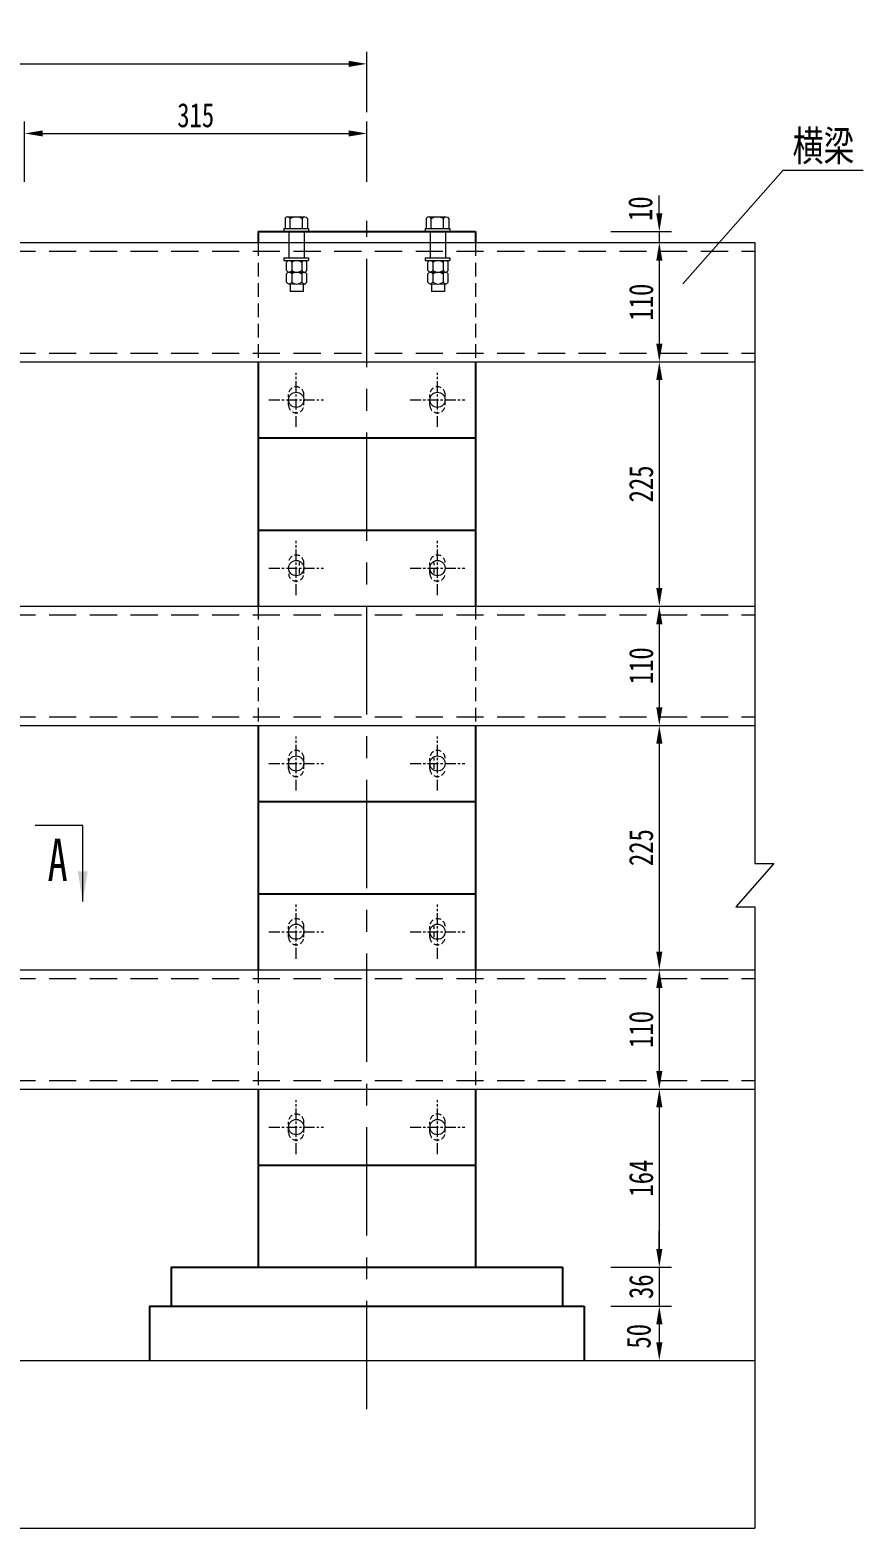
# Model space of a CAD drawing. Extents: x 110401 to 243087, y 22759 to 47640.
# Drawn here: x 122734 to 123500, y 23598 to 24978 of the extents above; entities that cross this region are included whole.
import ezdxf
from ezdxf.enums import TextEntityAlignment as Align

# ---------------------------------------------------------------- set-up
doc = ezdxf.new("R2010")
doc.units = 0
doc.header["$MEASUREMENT"] = 0
for name, pattern in [('CENTERX2', [4, 2.5, -0.5, 0.5, -0.5]), ('DASHED', [0.75, 0.5, -0.25]), ('DASHED2', [0.375, 0.25, -0.125])]:
    doc.linetypes.add(name, pattern=pattern)
doc.layers.get('0').update_dxf_attribs({"lineweight": 15})
doc.layers.get('Defpoints').update_dxf_attribs({"color": 9, "lineweight": 5})
for name, color, linetype, lineweight in [('dashed', 4, 'DASHED2', 13), ('中心线', 2, 'CENTERX2', 15), ('文字说明', 7, 'Continuous', 15), ('标注', 4, 'Continuous', 13), ('钢板单线', 1, 'Continuous', 25), ('钢板双线', 2, 'Continuous', 15)]:
    doc.layers.add(name, color=color, linetype=linetype, lineweight=lineweight)
doc.styles.get("Standard").update_dxf_attribs({"font": '仿宋_GB2312.ttf', "width": 0.75})
doc.dimstyles.new('0.1', dxfattribs={"dimscale": 0, "dimtxt": 2, "dimasz": 1.5, "dimexe": 1, "dimexo": 1, "dimgap": 0.5, "dimtad": 1, "dimdec": 1, "dimdsep": 46, "dimtxsty": 'Standard', "dimcen": 0.2, "dimclrd": 256, "dimclre": 256, "dimclrt": 7, "dimadec": 3, "dimazin": 2, "dimtfac": 1, "dimtdec": 1, "dimtmove": 2, "dimatfit": 3, "dimfxl": 5, "dimfxlon": 1, "dimtolj": 1, "dimtzin": 0, "dimlwd": -1, "dimlwe": -1, "dimarcsym": 0})
doc.dimstyles.new('1', dxfattribs={"dimscale": 0, "dimtxt": 2.5, "dimasz": 4, "dimexe": 1.5, "dimexo": 1.5, "dimgap": 0.8, "dimtad": 1, "dimdsep": 46, "dimtxsty": 'Standard', "dimcen": 0, "dimclrd": 2, "dimclre": 2, "dimclrt": 7, "dimadec": 5, "dimazin": 2, "dimtfac": 1, "dimtofl": 0, "dimtmove": 2, "dimatfit": 3, "dimfxl": 1, "dimtolj": 1, "dimtzin": 0, "dimlwd": 15, "dimlwe": 15, "dimarcsym": 0})

# ---------------------------------------------------------------- blocks, each defined once
blk = doc.blocks.new('m2')
at = {"layer": '钢板双线'}
for p, q in [((81076.1, 24800.3), (81083.7, 24800.3)), ((81086.9, 24800.3), (81094.4, 24800.3)), ((81096, 24802.8), (81096, 24780.1)), ((81122.7, 24802.8), (81122.7, 24780.1)), ((81125.5, 24802.8), (81122.7, 24802.8)), ((81125.5, 24802.8), (81125.5, 24780.1)), ((81134.7, 24801.8), (81125.5, 24801.8)), ((81067.5, 24785), (81067.4, 24797)), ((81074.4, 24798), (81074.5, 24784)), ((81083.7, 24795.6), (81076.1, 24795.6)), ((81085.3, 24798), (81085.3, 24784)), ((81085.3, 24798), (81085.3, 24784)), ((81094.4, 24795.6), (81086.9, 24795.6)), ((81096, 24798), (81096.1, 24784)), ((81125.5, 24797.1), (81134.7, 24797.1)), ((81136.3, 24799.5), (81136.3, 24783.5)), ((81083.7, 24786.3), (81076.1, 24786.3)), ((81076.1, 24781.6), (81083.7, 24781.6)), ((81094.4, 24786.3), (81086.9, 24786.3)), ((81086.9, 24781.6), (81094.5, 24781.6)), ((81125.5, 24780.1), (81122.7, 24780.1)), ((81125.5, 24785.8), (81134.7, 24785.8)), ((81134.7, 24781.1), (81125.5, 24781.1))]:
    blk.add_line(p, q, dxfattribs=at)
at = {"layer": '钢板双线', "ltscale": 0.2}
for p, q in [((81098.7, 24802.8), (81096, 24802.8)), ((81098.7, 24802.8), (81098.7, 24780.1)), ((81074.4, 24797), (81067.4, 24797)), ((81122.7, 24798.2), (81098.7, 24798.2)), ((81074.5, 24785), (81067.5, 24785)), ((81098.7, 24780.1), (81096, 24780.1)), ((81122.7, 24784.2), (81098.7, 24784.2))]:
    blk.add_line(p, q, dxfattribs=at)
at = {"layer": '钢板双线', "extrusion": (0, 0, -1)}
for centre, major_axis, ratio, start_param, end_param in [((81089.8, 24798), (-15.4, 0), 0.341432, -0.460921, 0.460921), ((81100.6, 24798), (-15.4, 0), 0.341432, -0.460921, 0.460921), ((81069.9, 24791), (-15.4, 0), 0.682865, 2.680671, 3.602514), ((81080.7, 24791), (-15.4, 0), 0.682865, 2.680671, 3.602514), ((81121, 24791.5), (15.4, 0), 0.829193, -0.460921, 0.460921), ((81069.9, 24784), (-15.4, 0), 0.341432, 2.680671, 3.602514), ((81080.7, 24784), (-15.4, 0), 0.341432, 2.680671, 3.602514), ((81121, 24783.5), (15.4, 0), 0.341432, -0.460921, 0.460921)]:
    blk.add_ellipse(centre, major_axis=major_axis, ratio=ratio, start_param=start_param, end_param=end_param, dxfattribs=at)
at = {"layer": '钢板双线'}
for centre, major_axis, ratio, start_param, end_param in [((81069.9, 24798), (15.4, 0), 0.341432, -0.460921, 0.460921), ((81080.7, 24798), (15.4, 0), 0.341432, -0.460921, 0.460921), ((81121, 24799.5), (-15.4, 0), 0.341432, 2.680671, 3.602514), ((81089.8, 24791), (15.4, 0), 0.682865, 2.680671, 3.602514), ((81100.6, 24791), (15.4, 0), 0.682865, 2.680671, 3.602514), ((81089.8, 24784), (15.4, 0), 0.341432, 2.680671, 3.602514), ((81100.6, 24784), (15.4, 0), 0.341432, 2.680671, 3.602514)]:
    blk.add_ellipse(centre, major_axis=major_axis, ratio=ratio, start_param=start_param, end_param=end_param, dxfattribs=at)
blk = doc.blocks.new('*D458')
at = {"layer": 'Defpoints', "color": 0, "transparency": 16777216}
for p in [(123043.6, 24946.4), (121543.6, 24750.5), (123043.6, 24724.9)]:
    blk.add_point(p, dxfattribs=at)
at = {"layer": '标注', "transparency": 16777216}
for p, q in [((121543.6, 24901.9), (121543.6, 24957.5)), ((123043.6, 24901.9), (123043.6, 24957.5))]:
    blk.add_line(p, q, dxfattribs=at)
at = {"layer": '标注', "color": 4, "transparency": 16777216}
blk.add_line((121560.3, 24946.4), (123027, 24946.4), dxfattribs=at)
for points in [[(121560.3, 24949.2), (121560.3, 24943.6), (121543.6, 24946.4)], [(123027, 24949.2), (123027, 24943.6), (123043.6, 24946.4)]]:
    blk.add_solid(points, dxfattribs=at)
at = {"layer": '标注', "color": 7, "transparency": 16777216, "insert": (122293.6, 24963.1), "char_height": 22.22, "attachment_point": 5}
blk.add_mtext('\\A1;1500', dxfattribs=at)
blk = doc.blocks.new('*D450')
at = {"layer": 'Defpoints', "color": 0, "transparency": 16777216}
for p in [(123175.5, 24791.9), (123175.5, 24781.9), (123312.9, 24781.9)]:
    blk.add_point(p, dxfattribs=at)
at = {"layer": '标注', "color": 4, "transparency": 16777216}
for p, q in [((123312.9, 24808.6), (123312.9, 24825.2)), ((123312.9, 24791.9), (123312.9, 24781.9)), ((123312.9, 24765.2), (123312.9, 24748.6))]:
    blk.add_line(p, q, dxfattribs=at)
at = {"layer": '标注', "transparency": 16777216}
for p, q in [((123268.4, 24791.9), (123324, 24791.9)), ((123268.4, 24781.9), (123324, 24781.9))]:
    blk.add_line(p, q, dxfattribs=at)
at = {"layer": '标注', "color": 4, "transparency": 16777216}
for points in [[(123310.1, 24808.6), (123315.7, 24808.6), (123312.9, 24791.9)], [(123310.1, 24765.2), (123315.7, 24765.2), (123312.9, 24781.9)]]:
    blk.add_solid(points, dxfattribs=at)
at = {"layer": '标注', "color": 7, "transparency": 16777216, "insert": (123295.5, 24813), "char_height": 22.22, "attachment_point": 5, "rotation": 90}
blk.add_mtext('\\A1;10', dxfattribs=at)
blk = doc.blocks.new('*D451')
at = {"layer": 'Defpoints', "color": 0, "transparency": 16777216}
for p in [(123175.5, 24781.9), (123175.5, 24671.9), (123312.9, 24671.9)]:
    blk.add_point(p, dxfattribs=at)
at = {"layer": '标注', "transparency": 16777216}
for p, q in [((123268.4, 24781.9), (123324, 24781.9)), ((123268.4, 24671.9), (123324, 24671.9))]:
    blk.add_line(p, q, dxfattribs=at)
at = {"layer": '标注', "color": 4, "transparency": 16777216}
blk.add_line((123312.9, 24765.2), (123312.9, 24688.6), dxfattribs=at)
for points in [[(123310.1, 24765.2), (123315.7, 24765.2), (123312.9, 24781.9)], [(123310.1, 24688.6), (123315.7, 24688.6), (123312.9, 24671.9)]]:
    blk.add_solid(points, dxfattribs=at)
at = {"layer": '标注', "color": 7, "transparency": 16777216, "insert": (123296.2, 24726.9), "char_height": 22.22, "attachment_point": 5, "rotation": 90}
blk.add_mtext('\\A1;110', dxfattribs=at)
blk = doc.blocks.new('*D452')
at = {"layer": 'Defpoints', "color": 0, "transparency": 16777216}
for p in [(123175.5, 24671.9), (123175.5, 24446.9), (123312.9, 24446.9)]:
    blk.add_point(p, dxfattribs=at)
at = {"layer": '标注', "transparency": 16777216}
for p, q in [((123268.4, 24671.9), (123324, 24671.9)), ((123268.4, 24446.9), (123324, 24446.9))]:
    blk.add_line(p, q, dxfattribs=at)
at = {"layer": '标注', "color": 4, "transparency": 16777216}
blk.add_line((123312.9, 24655.2), (123312.9, 24463.6), dxfattribs=at)
for points in [[(123310.1, 24655.2), (123315.7, 24655.2), (123312.9, 24671.9)], [(123310.1, 24463.6), (123315.7, 24463.6), (123312.9, 24446.9)]]:
    blk.add_solid(points, dxfattribs=at)
at = {"layer": '标注', "color": 7, "transparency": 16777216, "insert": (123296.2, 24559.4), "char_height": 22.22, "attachment_point": 5, "rotation": 90}
blk.add_mtext('\\A1;225', dxfattribs=at)
blk = doc.blocks.new('*D453')
at = {"layer": 'Defpoints', "color": 0, "transparency": 16777216}
for p in [(123222.6, 24446.9), (123222.6, 24336.9), (123312.9, 24336.9)]:
    blk.add_point(p, dxfattribs=at)
at = {"layer": '标注', "transparency": 16777216}
for p, q in [((123268.4, 24446.9), (123324, 24446.9)), ((123268.4, 24336.9), (123324, 24336.9))]:
    blk.add_line(p, q, dxfattribs=at)
at = {"layer": '标注', "color": 4, "transparency": 16777216}
blk.add_line((123312.9, 24430.2), (123312.9, 24353.6), dxfattribs=at)
for points in [[(123310.1, 24430.2), (123315.7, 24430.2), (123312.9, 24446.9)], [(123310.1, 24353.6), (123315.7, 24353.6), (123312.9, 24336.9)]]:
    blk.add_solid(points, dxfattribs=at)
at = {"layer": '标注', "color": 7, "transparency": 16777216, "insert": (123296.2, 24391.9), "char_height": 22.22, "attachment_point": 5, "rotation": 90}
blk.add_mtext('\\A1;110', dxfattribs=at)
blk = doc.blocks.new('*D454')
at = {"layer": 'Defpoints', "color": 0, "transparency": 16777216}
for p in [(123222.6, 24336.9), (123201.2, 24111.9), (123312.9, 24111.9)]:
    blk.add_point(p, dxfattribs=at)
at = {"layer": '标注', "transparency": 16777216}
for p, q in [((123268.4, 24336.9), (123324, 24336.9)), ((123268.4, 24111.9), (123324, 24111.9))]:
    blk.add_line(p, q, dxfattribs=at)
at = {"layer": '标注', "color": 4, "transparency": 16777216}
blk.add_line((123312.9, 24320.2), (123312.9, 24128.6), dxfattribs=at)
for points in [[(123310.1, 24320.2), (123315.7, 24320.2), (123312.9, 24336.9)], [(123310.1, 24128.6), (123315.7, 24128.6), (123312.9, 24111.9)]]:
    blk.add_solid(points, dxfattribs=at)
at = {"layer": '标注', "color": 7, "transparency": 16777216, "insert": (123296.2, 24224.4), "char_height": 22.22, "attachment_point": 5, "rotation": 90}
blk.add_mtext('\\A1;225', dxfattribs=at)
blk = doc.blocks.new('*D455')
at = {"layer": 'Defpoints', "color": 0, "transparency": 16777216}
for p in [(123175.5, 24111.9), (123175.5, 24001.9), (123312.9, 24001.9)]:
    blk.add_point(p, dxfattribs=at)
at = {"layer": '标注', "transparency": 16777216}
for p, q in [((123268.4, 24111.9), (123324, 24111.9)), ((123268.4, 24001.9), (123324, 24001.9))]:
    blk.add_line(p, q, dxfattribs=at)
at = {"layer": '标注', "color": 4, "transparency": 16777216}
blk.add_line((123312.9, 24095.2), (123312.9, 24018.6), dxfattribs=at)
for points in [[(123310.1, 24095.2), (123315.7, 24095.2), (123312.9, 24111.9)], [(123310.1, 24018.6), (123315.7, 24018.6), (123312.9, 24001.9)]]:
    blk.add_solid(points, dxfattribs=at)
at = {"layer": '标注', "color": 7, "transparency": 16777216, "insert": (123296.2, 24056.9), "char_height": 22.22, "attachment_point": 5, "rotation": 90}
blk.add_mtext('\\A1;110', dxfattribs=at)
blk = doc.blocks.new('*D456')
at = {"layer": 'Defpoints', "color": 0, "transparency": 16777216}
for p in [(123175.5, 24001.9), (123175.5, 23837.9), (123312.9, 23837.9)]:
    blk.add_point(p, dxfattribs=at)
at = {"layer": '标注', "transparency": 16777216}
for p, q in [((123268.4, 24001.9), (123324, 24001.9)), ((123268.4, 23837.9), (123324, 23837.9))]:
    blk.add_line(p, q, dxfattribs=at)
at = {"layer": '标注', "color": 4, "transparency": 16777216}
blk.add_line((123312.9, 23985.2), (123312.9, 23854.6), dxfattribs=at)
for points in [[(123310.1, 23985.2), (123315.7, 23985.2), (123312.9, 24001.9)], [(123310.1, 23854.6), (123315.7, 23854.6), (123312.9, 23837.9)]]:
    blk.add_solid(points, dxfattribs=at)
at = {"layer": '标注', "color": 7, "transparency": 16777216, "insert": (123296.2, 23919.9), "char_height": 22.22, "attachment_point": 5, "rotation": 90}
blk.add_mtext('\\A1;164', dxfattribs=at)
blk = doc.blocks.new('*D457')
at = {"layer": 'Defpoints', "color": 0, "transparency": 16777216}
for p in [(123235.7, 23801.9), (123235.7, 23751.9), (123312.9, 23751.9)]:
    blk.add_point(p, dxfattribs=at)
at = {"layer": '标注', "transparency": 16777216}
for p, q in [((123268.4, 23801.9), (123324, 23801.9)), ((123268.4, 23751.9), (123324, 23751.9))]:
    blk.add_line(p, q, dxfattribs=at)
at = {"layer": '标注', "color": 4, "transparency": 16777216}
blk.add_line((123312.9, 23785.2), (123312.9, 23768.6), dxfattribs=at)
for points in [[(123310.1, 23785.2), (123315.7, 23785.2), (123312.9, 23801.9)], [(123310.1, 23768.6), (123315.7, 23768.6), (123312.9, 23751.9)]]:
    blk.add_solid(points, dxfattribs=at)
at = {"layer": '标注', "color": 7, "transparency": 16777216, "insert": (123294, 23774.2), "char_height": 22.22, "attachment_point": 5, "rotation": 90}
blk.add_mtext('\\A1;50', dxfattribs=at)
blk = doc.blocks.new('*D463')
at = {"layer": 'Defpoints', "color": 0, "transparency": 16777216}
for p in [(123043.6, 24882.3), (122728.6, 24726.9), (123043.6, 24724.9)]:
    blk.add_point(p, dxfattribs=at)
at = {"layer": '标注', "transparency": 16777216}
for p, q in [((122728.6, 24837.8), (122728.6, 24893.4)), ((123043.6, 24837.8), (123043.6, 24893.4))]:
    blk.add_line(p, q, dxfattribs=at)
at = {"layer": '标注', "color": 4, "transparency": 16777216}
blk.add_line((122745.3, 24882.3), (123027, 24882.3), dxfattribs=at)
for points in [[(122745.3, 24885.1), (122745.3, 24879.5), (122728.6, 24882.3)], [(123027, 24885.1), (123027, 24879.5), (123043.6, 24882.3)]]:
    blk.add_solid(points, dxfattribs=at)
at = {"layer": '标注', "color": 7, "transparency": 16777216, "insert": (122886.1, 24899), "char_height": 22.22, "attachment_point": 5}
blk.add_mtext('\\A1;315', dxfattribs=at)
blk = doc.blocks.new('*D492')
at = {"layer": 'Defpoints', "color": 0, "transparency": 16777216}
for p in [(123189.7, 23837.9), (123189.7, 23801.9), (123312.9, 23801.9)]:
    blk.add_point(p, dxfattribs=at)
at = {"layer": '标注', "color": 4, "transparency": 16777216}
for p, q in [((123312.9, 23854.6), (123312.9, 23871.2)), ((123312.9, 23837.9), (123312.9, 23801.9)), ((123312.9, 23785.2), (123312.9, 23768.6))]:
    blk.add_line(p, q, dxfattribs=at)
at = {"layer": '标注', "transparency": 16777216}
for p, q in [((123268.4, 23837.9), (123324, 23837.9)), ((123268.4, 23801.9), (123324, 23801.9))]:
    blk.add_line(p, q, dxfattribs=at)
at = {"layer": '标注', "color": 4, "transparency": 16777216}
for points in [[(123310.1, 23854.6), (123315.7, 23854.6), (123312.9, 23837.9)], [(123310.1, 23785.2), (123315.7, 23785.2), (123312.9, 23801.9)]]:
    blk.add_solid(points, dxfattribs=at)
at = {"layer": '标注', "color": 7, "transparency": 16777216, "insert": (123296.2, 23819.9), "char_height": 22.22, "attachment_point": 5, "rotation": 90}
blk.add_mtext('\\A1;36', dxfattribs=at)

msp = doc.modelspace()

# ---------------------------------------------------------------- linework, layer by layer
at = {"ltscale": 100}
for p, q in [((123334.64, 24743.63), (123426.86, 24848.46)), ((123426.86, 24848.46), (123500.42, 24848.46))]:
    msp.add_line(p, q, dxfattribs=at)
at = {"color": 1}
for p, q in [((122413.64, 23751.9), (123400.8, 23751.9)), ((122413.64, 23597.54), (123400.8, 23597.54))]:
    msp.add_line(p, q, dxfattribs=at)
for centre in [(122978.64, 24636.9), (123108.64, 24636.9), (122978.64, 24481.9), (123108.64, 24481.9), (122978.64, 24301.9), (123108.64, 24301.9), (122978.64, 24146.9), (123108.64, 24146.9), (122978.64, 23966.9), (123108.64, 23966.9)]:
    msp.add_circle(centre, 7)
at = {"layer": 'dashed', "ltscale": 100}
for p, q in [((122413.64, 24773.9), (123400.8, 24773.9)), ((122413.64, 24679.9), (123400.8, 24679.9)), ((122413.64, 24438.9), (123400.8, 24438.9)), ((122413.64, 24344.9), (123400.8, 24344.9)), ((122413.64, 24103.9), (123400.8, 24103.9)), ((122413.64, 24009.9), (123400.8, 24009.9))]:
    msp.add_line(p, q, dxfattribs=at)
at = {"layer": 'dashed', "ltscale": 50}
for p, q in [((122943.64, 24781.9), (122943.64, 24671.9)), ((123143.64, 24781.9), (123143.64, 24671.9)), ((122943.64, 24446.9), (122943.64, 24336.9)), ((123143.64, 24446.9), (123143.64, 24336.9)), ((122943.64, 24111.9), (122943.64, 24001.9)), ((123143.64, 24111.9), (123143.64, 24001.9))]:
    msp.add_line(p, q, dxfattribs=at)
at = {"layer": 'dashed', "ltscale": 20}
for p, q in [((122971.64, 24631.9), (122971.64, 24641.9)), ((122985.64, 24632.01), (122985.64, 24642.01)), ((123101.64, 24631.9), (123101.64, 24641.9)), ((123115.64, 24632.01), (123115.64, 24642.01)), ((122981.64, 24476.9), (122981.64, 24486.9)), ((122985.64, 24477.01), (122985.64, 24487.01)), ((123101.64, 24476.9), (123101.64, 24486.9)), ((123105.64, 24477.01), (123105.64, 24487.01)), ((122971.64, 24296.9), (122971.64, 24306.9)), ((122985.64, 24297.01), (122985.64, 24307.01)), ((123101.64, 24296.9), (123101.64, 24306.9)), ((123105.64, 24297.01), (123105.64, 24307.01)), ((122971.64, 24141.9), (122971.64, 24151.9)), ((122985.64, 24142.01), (122985.64, 24152.01)), ((123101.64, 24141.9), (123101.64, 24151.9)), ((123105.64, 24142.01), (123105.64, 24152.01)), ((122971.64, 23961.9), (122971.64, 23971.9)), ((122985.64, 23962.01), (122985.64, 23972.01)), ((123101.64, 23961.9), (123101.64, 23971.9)), ((123115.64, 23962.01), (123115.64, 23972.01))]:
    msp.add_line(p, q, dxfattribs=at)
for centre, start, end in [((122978.64, 24641.9), 0, 180), ((123108.64, 24641.9), 0, 180), ((122978.64, 24631.9), 180, 0), ((123108.64, 24631.9), 180, 0), ((122978.64, 24486.9), 0, 180), ((123108.64, 24486.9), 0, 180), ((122978.64, 24476.9), 180, 0), ((123108.64, 24476.9), 180, 0), ((122978.64, 24306.9), 0, 180), ((123108.64, 24306.9), 0, 180), ((122978.64, 24296.9), 180, 0), ((123108.64, 24296.9), 180, 0), ((122978.64, 24151.9), 0, 180), ((123108.64, 24151.9), 0, 180), ((122978.64, 24141.9), 180, 0), ((123108.64, 24141.9), 180, 0), ((122978.64, 23971.9), 0, 180), ((123108.64, 23971.9), 0, 180), ((122978.64, 23961.9), 180, 0), ((123108.64, 23961.9), 180, 0)]:
    msp.add_arc(centre, 7, start, end, dxfattribs=at)
at = {"layer": '中心线', "ltscale": 40}
msp.add_line((123043.64, 23706.91), (123043.64, 24801.9), dxfattribs=at)
at = {"layer": '中心线', "ltscale": 4}
for p, q in [((122978.64, 24611.95), (122978.64, 24661.85)), ((123108.64, 24611.95), (123108.64, 24661.85)), ((122953.53, 24636.9), (123003.74, 24636.9)), ((123083.53, 24636.9), (123133.74, 24636.9)), ((122978.64, 24456.95), (122978.64, 24506.85)), ((123108.64, 24456.95), (123108.64, 24506.85)), ((122953.53, 24481.9), (123003.74, 24481.9)), ((123083.53, 24481.9), (123133.74, 24481.9)), ((122978.64, 24276.95), (122978.64, 24326.85)), ((123108.64, 24276.95), (123108.64, 24326.85)), ((122953.53, 24301.9), (123003.74, 24301.9)), ((123083.53, 24301.9), (123133.74, 24301.9)), ((122978.64, 24121.95), (122978.64, 24171.85)), ((123108.64, 24121.95), (123108.64, 24171.85)), ((122953.53, 24146.9), (123003.74, 24146.9)), ((123083.53, 24146.9), (123133.74, 24146.9)), ((122978.64, 23941.95), (122978.64, 23991.85)), ((123108.64, 23941.95), (123108.64, 23991.85)), ((122953.53, 23966.9), (123003.74, 23966.9)), ((123083.53, 23966.9), (123133.74, 23966.9))]:
    msp.add_line(p, q, dxfattribs=at)
at = {"layer": '标注'}
for p, q in [((123400.8, 24781.9), (123400.8, 24209.72)), ((123418.3, 24209.72), (123383.3, 24169.72)), ((123400.8, 24209.72), (123418.3, 24209.72)), ((123383.3, 24169.72), (123400.8, 24169.72)), ((123400.8, 24169.72), (123400.8, 23597.54))]:
    msp.add_line(p, q, dxfattribs=at)
at = {"layer": '钢板单线', "color": 1}
for p, q in [((122943.64, 24791.9), (123143.64, 24791.9)), ((122943.64, 24791.9), (122943.64, 24781.9)), ((123143.64, 24791.9), (123143.64, 24781.9)), ((122943.64, 24671.9), (122943.64, 24446.9)), ((123143.64, 24671.9), (123143.64, 24446.9)), ((122943.64, 24601.9), (123143.64, 24601.9)), ((122943.64, 24516.9), (123143.64, 24516.9)), ((122943.64, 24336.9), (122943.64, 24111.9)), ((123143.64, 24336.9), (123143.64, 24111.9)), ((122943.64, 24266.9), (123143.64, 24266.9)), ((122943.64, 24181.9), (123143.64, 24181.9)), ((122943.64, 24001.9), (122943.64, 23837.9)), ((123143.64, 24001.9), (123143.64, 23837.9)), ((122943.64, 23931.9), (123143.64, 23931.9)), ((122863.64, 23837.9), (123223.64, 23837.9)), ((122863.64, 23837.9), (122863.64, 23801.9)), ((123223.64, 23837.9), (123223.64, 23801.9)), ((122843.64, 23801.9), (123243.64, 23801.9)), ((122843.64, 23801.9), (122843.64, 23751.9)), ((123243.64, 23801.9), (123243.64, 23751.9))]:
    msp.add_line(p, q, dxfattribs=at)
at = {"layer": '钢板双线'}
for p, q in [((122413.64, 24781.9), (123400.8, 24781.9)), ((122413.64, 24671.9), (123400.8, 24671.9)), ((122413.64, 24446.9), (123400.8, 24446.9)), ((122413.64, 24336.9), (123400.8, 24336.9)), ((122413.64, 24111.9), (123400.8, 24111.9)), ((122413.64, 24001.9), (123400.8, 24001.9))]:
    msp.add_line(p, q, dxfattribs=at)

# ---------------------------------------------------------------- block references
at = {"layer": '标注', "linetype": 'DASHED', "rotation": 90}
for p in [(147770.1, -56330.85), (147900.1, -56330.85)]:
    msp.add_blockref('m2', p, dxfattribs=at)

# ---------------------------------------------------------------- texts
at = {"width": 0.75}
msp.add_text('横梁', height=27.778, dxfattribs=at).set_placement((123435.59, 24856.92))
at = {"width": 0.7}
msp.add_attdef('A', text='', height=38.89, dxfattribs=at).set_placement((122758.98, 24213.11), align=Align.MIDDLE_CENTER)

# ---------------------------------------------------------------- dimensions: what is measured, and where the dimension line sits
at = {"layer": '标注'}
for base, p1, picture, middle in [((123043.64, 24946.39), (121543.64, 24750.49), '*D458', (122293.64, 24963.05)), ((123043.64, 24882.29), (122728.64, 24726.9), '*D463', (122886.14, 24898.95))]:
    dim = msp.add_linear_dim(base=base, p1=p1, p2=(123043.64, 24724.86), dimstyle='0.1', override={"dimscale": 11.111111, "dimclrd": 4, "dimfxl": 4}, dxfattribs=at)
    dim.commit()
    dim.dimension.update_dxf_attribs({"geometry": picture, "text_midpoint": middle})
for base, p1, p2, picture, middle in [((123312.89, 24781.9), (123175.52, 24791.9), (123175.52, 24781.9), '*D450', (123295.48, 24812.98)), ((123312.89, 23751.9), (123235.67, 23801.9), (123235.67, 23751.9), '*D457', (123293.97, 23774.17))]:
    dim = msp.add_linear_dim(base=base, p1=p1, p2=p2, angle=90, dimstyle='0.1', override={"dimscale": 11.111111, "dimclrd": 4, "dimfxl": 4}, dxfattribs=at)
    dim.commit()
    dim.dimension.update_dxf_attribs({"geometry": picture, "text_midpoint": middle, "dimtype": 160})
for base, p1, p2, picture, middle in [((123312.89, 24671.9), (123175.52, 24781.9), (123175.52, 24671.9), '*D451', (123296.23, 24726.9)), ((123312.89, 24446.9), (123175.52, 24671.9), (123175.52, 24446.9), '*D452', (123296.23, 24559.4)), ((123312.89, 24336.9), (123222.58, 24446.9), (123222.58, 24336.9), '*D453', (123296.23, 24391.9)), ((123312.89, 24111.9), (123222.58, 24336.9), (123201.22, 24111.9), '*D454', (123296.23, 24224.4)), ((123312.89, 24001.9), (123175.52, 24111.9), (123175.52, 24001.9), '*D455', (123296.23, 24056.9)), ((123312.89, 23837.9), (123175.52, 24001.9), (123175.52, 23837.9), '*D456', (123296.23, 23919.9)), ((123312.89, 23801.9), (123189.7, 23837.9), (123189.7, 23801.9), '*D492', (123296.23, 23819.9))]:
    dim = msp.add_linear_dim(base=base, p1=p1, p2=p2, angle=90, dimstyle='0.1', override={"dimscale": 11.111111, "dimclrd": 4, "dimfxl": 4}, dxfattribs=at)
    dim.commit()
    dim.dimension.update_dxf_attribs({"geometry": picture, "text_midpoint": middle})

# ---------------------------------------------------------------- leaders
at = {"layer": '文字说明'}
msp.add_leader([(122782.05, 24174.69), (122782.05, 24244.74), (122738.41, 24244.74)], dimstyle='1', override={"dimscale": 11.111111, "dimasz": 2.5, "dimtad": 0, "dimclrd": 256}, dxfattribs=at)

doc.saveas('drawing.dxf')
